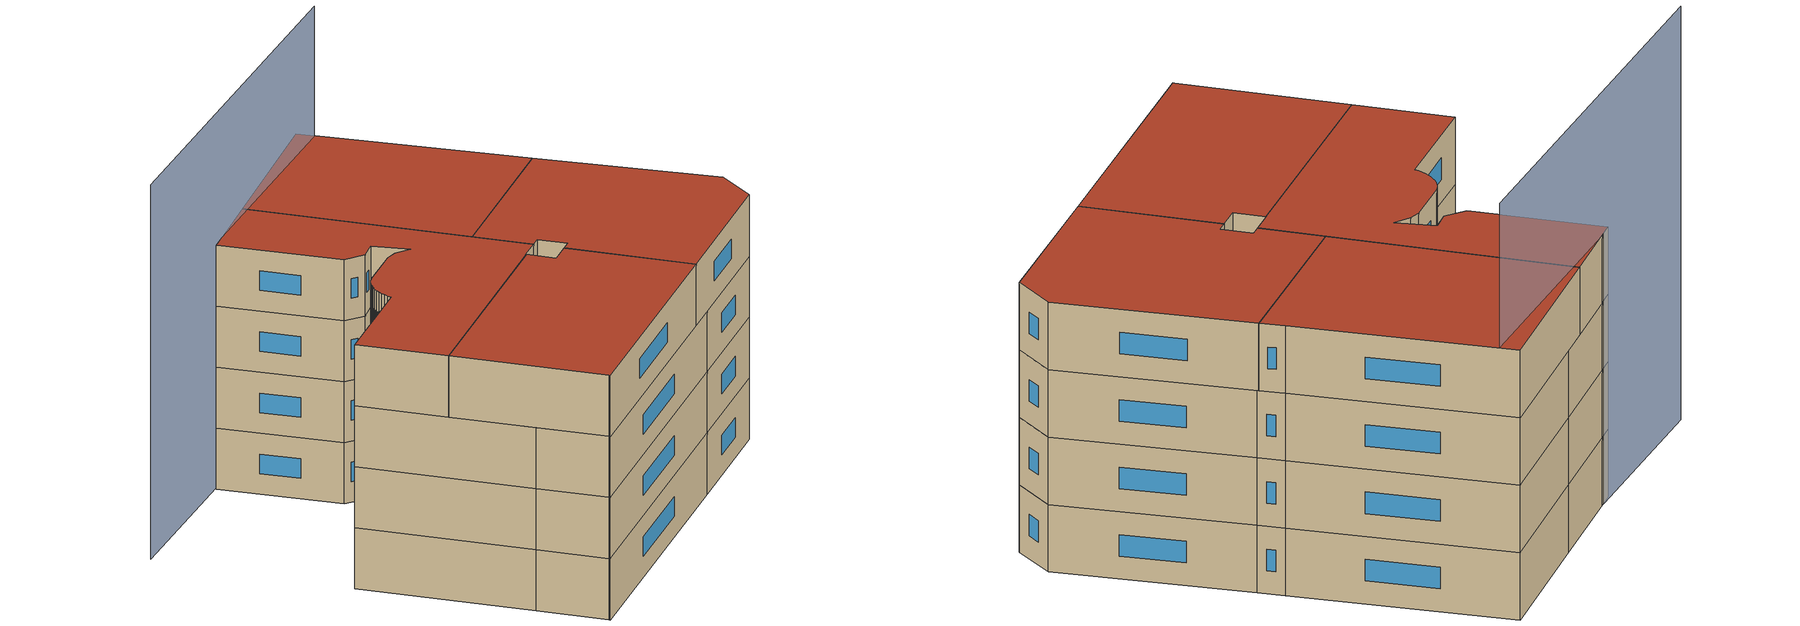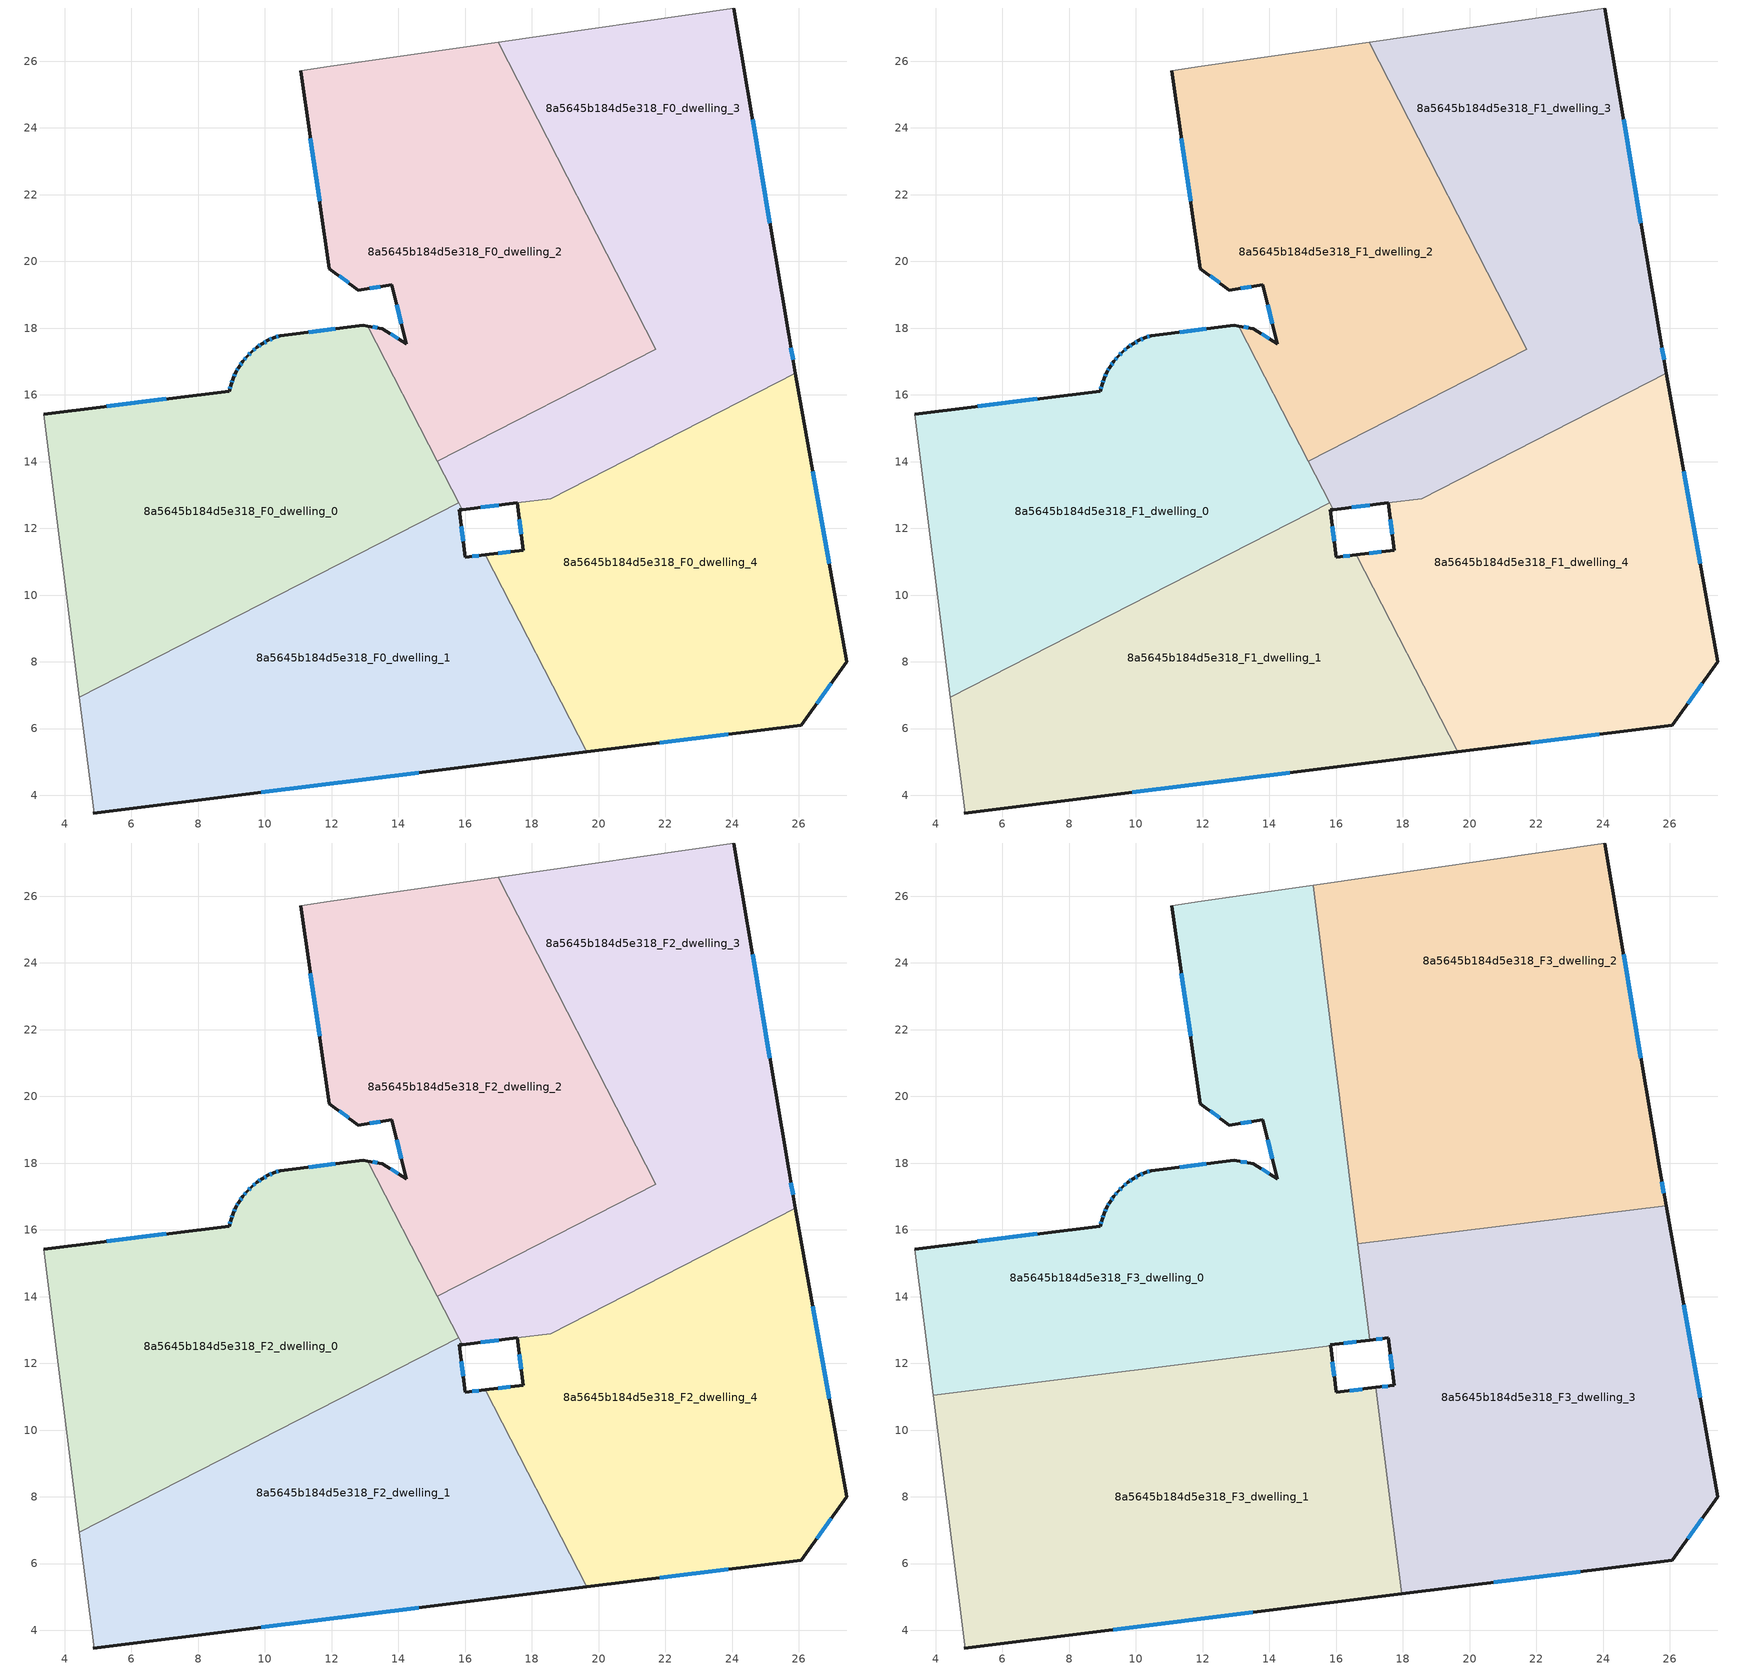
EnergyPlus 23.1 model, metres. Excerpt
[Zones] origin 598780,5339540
8a5645b184d5e318_F0_dwelling_0
 floor ground (EU_floor_Construction): 13.09,18.06 15.8,12.77 4.44,6.94 3.37,15.42 8.93,16.11 8.98,16.31 9.05,16.49 9.13,16.67 9.22,16.84 9.34,17.01 9.47,17.16 9.61,17.29 9.76,17.42 9.92,17.54 10.09,17.63 10.27,17.71 10.46,17.78 12.95,18.08 z0
 wall outside (EU_wall_Construction): 13.09,18.06 12.95,18.08 10.46,17.78 10.27,17.71 10.09,17.63 9.92,17.54 9.76,17.42 9.61,17.29 9.47,17.16 9.34,17.01 9.22,16.84 9.13,16.67 9.05,16.49 8.98,16.31 8.93,16.11 3.37,15.42 z0:3
 wall to 8a5645b184d5e318_F0_dwelling_1 (EU_wall_Construction): 4.44,6.94 15.8,12.77 z0:3
 wall adiabatic (EU_wall_Construction): 3.37,15.42 4.44,6.94 z0:3
 wall to 8a5645b184d5e318_F0_dwelling_2 (EU_wall_Construction): 15.17,14.01 13.09,18.06 z0:3
 wall to 8a5645b184d5e318_F0_dwelling_3 (EU_wall_Construction): 15.8,12.77 15.17,14.01 z0:3
 window (EU_Window_Construction): 9.1,16.61 9.08,16.55 / 9.19,16.79 9.16,16.73 / 9.3,16.95 9.26,16.9 / 9.43,17.11 9.39,17.06 / 9.56,17.25 9.52,17.2 / 9.7,17.38 9.66,17.34 / 9.87,17.5 9.81,17.46 / 10.03,17.6 9.98,17.57 / 10.21,17.68 10.15,17.66 / 10.39,17.75 10.33,17.73 / 12.1,17.98 11.31,17.88 / 7.04,15.88 5.26,15.66 / 8.96,16.24 8.95,16.18 / 9.03,16.43 9.01,16.37 z1.02:1.98
8a5645b184d5e318_F0_dwelling_1
 floor ground (EU_floor_Construction): 16.61,11.21 19.64,5.3 4.86,3.47 4.87,3.56 4.44,6.94 15.8,12.77 15.91,12.56 15.83,12.55 16,11.13 z0
 wall outside (EU_wall_Construction): 16.61,11.21 16,11.13 15.83,12.55 15.91,12.56 / 4.86,3.47 19.64,5.3 z0:3
 wall to 8a5645b184d5e318_F0_dwelling_4 (EU_wall_Construction): 19.64,5.3 16.61,11.21 z0:3
 wall adiabatic (EU_wall_Construction): 4.44,6.94 4.87,3.56 4.86,3.47 z0:3
 wall to 8a5645b184d5e318_F0_dwelling_3 (EU_wall_Construction): 15.91,12.56 15.8,12.77 z0:3
 window (EU_Window_Construction): 15.94,11.62 15.89,12.07 / 16.4,11.18 16.21,11.16 / 9.89,4.09 14.61,4.68 z1.02:1.98
8a5645b184d5e318_F0_dwelling_2
 floor ground (EU_floor_Construction): 16.99,26.57 21.71,17.37 15.17,14.01 13.09,18.06 13.52,17.99 14.24,17.53 13.8,19.3 12.8,19.14 11.93,19.78 11.07,25.71 11.96,25.84 z0
 wall outside (EU_wall_Construction): 11.07,25.71 11.93,19.78 12.8,19.14 13.8,19.3 14.24,17.53 13.52,17.99 13.09,18.06 z0:3
 wall adiabatic (EU_wall_Construction): 16.99,26.57 11.96,25.84 11.07,25.71 z0:3
 wall to 8a5645b184d5e318_F0_dwelling_3 (EU_wall_Construction): 15.17,14.01 21.71,17.37 16.99,26.57 z0:3
 window (EU_Window_Construction): 13.37,18.01 13.23,18.03 / 13.99,17.69 13.76,17.83 / 13.95,18.7 14.09,18.13 / 13.14,19.19 13.46,19.24 / 12.23,19.56 12.51,19.36 / 11.36,23.69 11.64,21.8 z1.02:1.98
8a5645b184d5e318_F0_dwelling_3
 floor ground (EU_floor_Construction): 24.05,27.59 25.69,17.81 25.9,16.65 18.56,12.88 15.91,12.56 15.17,14.01 21.71,17.37 16.99,26.57 z0
 wall outside (EU_wall_Construction): 15.91,12.56 17.56,12.76 / 25.9,16.65 25.69,17.81 24.05,27.59 z0:3
 wall adiabatic (EU_wall_Construction): 24.05,27.59 16.99,26.57 z0:3
 wall to 8a5645b184d5e318_F0_dwelling_4 (EU_wall_Construction): 17.56,12.76 18.56,12.88 25.9,16.65 z0:3
 window (EU_Window_Construction): 16.47,12.63 17,12.69 / 25.13,21.14 24.61,24.26 / 25.83,17.05 25.76,17.42 z1.02:1.98
8a5645b184d5e318_F0_dwelling_4
 floor ground (EU_floor_Construction): 25.9,16.65 27.44,8 26.07,6.1 19.64,5.3 16.61,11.21 17.74,11.34 17.56,12.76 18.56,12.88 z0
 wall outside (EU_wall_Construction): 17.56,12.76 17.74,11.34 16.61,11.21 / 19.64,5.3 26.07,6.1 27.44,8 25.9,16.65 z0:3
 window (EU_Window_Construction): 17.35,11.3 16.99,11.25 / 17.62,12.28 17.68,11.83 / 26.91,10.94 26.42,13.71 / 26.53,6.75 26.97,7.35 / 21.83,5.58 23.88,5.83 z1.02:1.98
8a5645b184d5e318_F1_dwelling_0
 floor to 8a5645b184d5e318_F0_dwelling_0 (EU_floor_Construction): 13.09,18.06 15.8,12.77 4.44,6.94 3.37,15.42 8.93,16.11 8.98,16.31 9.05,16.49 9.13,16.67 9.22,16.84 9.34,17.01 9.47,17.16 9.61,17.29 9.76,17.42 9.92,17.54 10.09,17.63 10.27,17.71 10.46,17.78 12.95,18.08 z3
 wall outside (EU_wall_Construction): 13.09,18.06 12.95,18.08 10.46,17.78 10.27,17.71 10.09,17.63 9.92,17.54 9.76,17.42 9.61,17.29 9.47,17.16 9.34,17.01 9.22,16.84 9.13,16.67 9.05,16.49 8.98,16.31 8.93,16.11 3.37,15.42 z3:6
 wall to 8a5645b184d5e318_F1_dwelling_1 (EU_wall_Construction): 4.44,6.94 15.8,12.77 z3:6
 wall adiabatic (EU_wall_Construction): 3.37,15.42 4.44,6.94 z3:6
 wall to 8a5645b184d5e318_F1_dwelling_2 (EU_wall_Construction): 15.17,14.01 13.09,18.06 z3:6
 wall to 8a5645b184d5e318_F1_dwelling_3 (EU_wall_Construction): 15.8,12.77 15.17,14.01 z3:6
 window (EU_Window_Construction): 9.1,16.61 9.08,16.55 / 9.19,16.79 9.16,16.73 / 9.3,16.95 9.26,16.9 / 9.43,17.11 9.39,17.06 / 9.56,17.25 9.52,17.2 / 9.7,17.38 9.66,17.34 / 9.87,17.5 9.81,17.46 / 10.03,17.6 9.98,17.57 / 10.21,17.68 10.15,17.66 / 10.39,17.75 10.33,17.73 / 12.1,17.98 11.31,17.88 / 7.04,15.88 5.26,15.66 / 8.96,16.24 8.95,16.18 / 9.03,16.43 9.01,16.37 z4.02:4.98
8a5645b184d5e318_F1_dwelling_1
 floor to 8a5645b184d5e318_F0_dwelling_1 (EU_floor_Construction): 16.61,11.21 19.64,5.3 4.86,3.47 4.87,3.56 4.44,6.94 15.8,12.77 15.91,12.56 15.83,12.55 16,11.13 z3
 wall outside (EU_wall_Construction): 16.61,11.21 16,11.13 15.83,12.55 15.91,12.56 / 4.86,3.47 19.64,5.3 z3:6
 wall to 8a5645b184d5e318_F1_dwelling_4 (EU_wall_Construction): 19.64,5.3 16.61,11.21 z3:6
 wall adiabatic (EU_wall_Construction): 4.44,6.94 4.87,3.56 4.86,3.47 z3:6
 wall to 8a5645b184d5e318_F1_dwelling_3 (EU_wall_Construction): 15.91,12.56 15.8,12.77 z3:6
 window (EU_Window_Construction): 15.94,11.62 15.89,12.07 / 16.4,11.18 16.21,11.16 / 9.89,4.09 14.61,4.68 z4.02:4.98
8a5645b184d5e318_F1_dwelling_2
 floor to 8a5645b184d5e318_F0_dwelling_2 (EU_floor_Construction): 16.99,26.57 21.71,17.37 15.17,14.01 13.09,18.06 13.52,17.99 14.24,17.53 13.8,19.3 12.8,19.14 11.93,19.78 11.07,25.71 11.96,25.84 z3
 wall outside (EU_wall_Construction): 11.07,25.71 11.93,19.78 12.8,19.14 13.8,19.3 14.24,17.53 13.52,17.99 13.09,18.06 z3:6
 wall adiabatic (EU_wall_Construction): 16.99,26.57 11.96,25.84 11.07,25.71 z3:6
 wall to 8a5645b184d5e318_F1_dwelling_3 (EU_wall_Construction): 15.17,14.01 21.71,17.37 16.99,26.57 z3:6
 window (EU_Window_Construction): 13.37,18.01 13.23,18.03 / 13.99,17.69 13.76,17.83 / 13.95,18.7 14.09,18.13 / 13.14,19.19 13.46,19.24 / 12.23,19.56 12.51,19.36 / 11.36,23.69 11.64,21.8 z4.02:4.98
8a5645b184d5e318_F1_dwelling_3
 floor to 8a5645b184d5e318_F0_dwelling_3 (EU_floor_Construction): 24.05,27.59 25.69,17.81 25.9,16.65 18.56,12.88 15.91,12.56 15.17,14.01 21.71,17.37 16.99,26.57 z3
 wall outside (EU_wall_Construction): 15.91,12.56 17.56,12.76 / 25.9,16.65 25.69,17.81 24.05,27.59 z3:6
 wall adiabatic (EU_wall_Construction): 24.05,27.59 16.99,26.57 z3:6
 wall to 8a5645b184d5e318_F1_dwelling_4 (EU_wall_Construction): 17.56,12.76 18.56,12.88 25.9,16.65 z3:6
 window (EU_Window_Construction): 16.47,12.63 17,12.69 / 25.13,21.14 24.61,24.26 / 25.83,17.05 25.76,17.42 z4.02:4.98
8a5645b184d5e318_F1_dwelling_4
 floor to 8a5645b184d5e318_F0_dwelling_4 (EU_floor_Construction): 25.9,16.65 27.44,8 26.07,6.1 19.64,5.3 16.61,11.21 17.74,11.34 17.56,12.76 18.56,12.88 z3
 wall outside (EU_wall_Construction): 17.56,12.76 17.74,11.34 16.61,11.21 / 19.64,5.3 26.07,6.1 27.44,8 25.9,16.65 z3:6
 window (EU_Window_Construction): 17.35,11.3 16.99,11.25 / 17.62,12.28 17.68,11.83 / 26.91,10.94 26.42,13.71 / 26.53,6.75 26.97,7.35 / 21.83,5.58 23.88,5.83 z4.02:4.98
8a5645b184d5e318_F2_dwelling_0
 floor to 8a5645b184d5e318_F1_dwelling_0 (EU_floor_Construction): 13.09,18.06 15.8,12.77 4.44,6.94 3.37,15.42 8.93,16.11 8.98,16.31 9.05,16.49 9.13,16.67 9.22,16.84 9.34,17.01 9.47,17.16 9.61,17.29 9.76,17.42 9.92,17.54 10.09,17.63 10.27,17.71 10.46,17.78 12.95,18.08 z6
 wall outside (EU_wall_Construction): 13.09,18.06 12.95,18.08 10.46,17.78 10.27,17.71 10.09,17.63 9.92,17.54 9.76,17.42 9.61,17.29 9.47,17.16 9.34,17.01 9.22,16.84 9.13,16.67 9.05,16.49 8.98,16.31 8.93,16.11 3.37,15.42 z6:9
 wall to 8a5645b184d5e318_F2_dwelling_1 (EU_wall_Construction): 4.44,6.94 15.8,12.77 z6:9
 wall adiabatic (EU_wall_Construction): 3.37,15.42 4.44,6.94 z6:9
 wall to 8a5645b184d5e318_F2_dwelling_2 (EU_wall_Construction): 15.17,14.01 13.09,18.06 z6:9
 wall to 8a5645b184d5e318_F2_dwelling_3 (EU_wall_Construction): 15.8,12.77 15.17,14.01 z6:9
 window (EU_Window_Construction): 9.1,16.61 9.08,16.55 / 9.19,16.79 9.16,16.73 / 9.3,16.95 9.26,16.9 / 9.43,17.11 9.39,17.06 / 9.56,17.25 9.52,17.2 / 9.7,17.38 9.66,17.34 / 9.87,17.5 9.81,17.46 / 10.03,17.6 9.98,17.57 / 10.21,17.68 10.15,17.66 / 10.39,17.75 10.33,17.73 / 12.1,17.98 11.31,17.88 / 7.04,15.88 5.26,15.66 / 8.96,16.24 8.95,16.18 / 9.03,16.43 9.01,16.37 z7.02:7.98
8a5645b184d5e318_F2_dwelling_1
 floor to 8a5645b184d5e318_F1_dwelling_1 (EU_floor_Construction): 16.61,11.21 19.64,5.3 4.86,3.47 4.87,3.56 4.44,6.94 15.8,12.77 15.91,12.56 15.83,12.55 16,11.13 z6
 wall outside (EU_wall_Construction): 16.61,11.21 16,11.13 15.83,12.55 15.91,12.56 / 4.86,3.47 19.64,5.3 z6:9
 wall to 8a5645b184d5e318_F2_dwelling_4 (EU_wall_Construction): 19.64,5.3 16.61,11.21 z6:9
 wall adiabatic (EU_wall_Construction): 4.44,6.94 4.87,3.56 4.86,3.47 z6:9
 wall to 8a5645b184d5e318_F2_dwelling_3 (EU_wall_Construction): 15.91,12.56 15.8,12.77 z6:9
 window (EU_Window_Construction): 15.94,11.62 15.89,12.07 / 16.4,11.18 16.21,11.16 / 9.89,4.09 14.61,4.68 z7.02:7.98
8a5645b184d5e318_F2_dwelling_2
 floor to 8a5645b184d5e318_F1_dwelling_2 (EU_floor_Construction): 16.99,26.57 21.71,17.37 15.17,14.01 13.09,18.06 13.52,17.99 14.24,17.53 13.8,19.3 12.8,19.14 11.93,19.78 11.07,25.71 11.96,25.84 z6
 wall outside (EU_wall_Construction): 11.07,25.71 11.93,19.78 12.8,19.14 13.8,19.3 14.24,17.53 13.52,17.99 13.09,18.06 z6:9
 wall adiabatic (EU_wall_Construction): 16.99,26.57 11.96,25.84 11.07,25.71 z6:9
 wall to 8a5645b184d5e318_F2_dwelling_3 (EU_wall_Construction): 15.17,14.01 21.71,17.37 16.99,26.57 z6:9
 window (EU_Window_Construction): 13.37,18.01 13.23,18.03 / 13.99,17.69 13.76,17.83 / 13.95,18.7 14.09,18.13 / 13.14,19.19 13.46,19.24 / 12.23,19.56 12.51,19.36 / 11.36,23.69 11.64,21.8 z7.02:7.98
8a5645b184d5e318_F2_dwelling_3
 floor to 8a5645b184d5e318_F1_dwelling_3 (EU_floor_Construction): 24.05,27.59 25.69,17.81 25.9,16.65 18.56,12.88 15.91,12.56 15.17,14.01 21.71,17.37 16.99,26.57 z6
 wall outside (EU_wall_Construction): 15.91,12.56 17.56,12.76 / 25.9,16.65 25.69,17.81 24.05,27.59 z6:9
 wall adiabatic (EU_wall_Construction): 24.05,27.59 16.99,26.57 z6:9
 wall to 8a5645b184d5e318_F2_dwelling_4 (EU_wall_Construction): 17.56,12.76 18.56,12.88 25.9,16.65 z6:9
 window (EU_Window_Construction): 16.47,12.63 17,12.69 / 25.13,21.14 24.61,24.26 / 25.83,17.05 25.76,17.42 z7.02:7.98
8a5645b184d5e318_F2_dwelling_4
 floor to 8a5645b184d5e318_F1_dwelling_4 (EU_floor_Construction): 25.9,16.65 27.44,8 26.07,6.1 19.64,5.3 16.61,11.21 17.74,11.34 17.56,12.76 18.56,12.88 z6
 wall outside (EU_wall_Construction): 17.56,12.76 17.74,11.34 16.61,11.21 / 19.64,5.3 26.07,6.1 27.44,8 25.9,16.65 z6:9
 window (EU_Window_Construction): 17.35,11.3 16.99,11.25 / 17.62,12.28 17.68,11.83 / 26.91,10.94 26.42,13.71 / 26.53,6.75 26.97,7.35 / 21.83,5.58 23.88,5.83 z7.02:7.98
8a5645b184d5e318_F3_dwelling_0
 floor to 8a5645b184d5e318_F2_dwelling_0 (EU_floor_Construction): 13.09,18.06 15.8,12.77 15.15,12.44 3.92,11.04 3.37,15.42 8.93,16.11 8.98,16.31 9.05,16.49 9.13,16.67 9.22,16.84 9.34,17.01 9.47,17.16 9.61,17.29 9.76,17.42 9.92,17.54 10.09,17.63 10.27,17.71 10.46,17.78 12.95,18.08 z9
 floor to 8a5645b184d5e318_F2_dwelling_2 (EU_floor_Construction): 15.32,26.33 16.75,14.82 15.17,14.01 13.09,18.06 13.52,17.99 14.24,17.53 13.8,19.3 12.8,19.14 11.93,19.78 11.07,25.71 11.96,25.84 z9
 floor to 8a5645b184d5e318_F2_dwelling_1 (EU_floor_Construction): 15.8,12.77 15.91,12.56 15.83,12.55 15.83,12.53 15.15,12.44 z9
 floor to 8a5645b184d5e318_F2_dwelling_3 (EU_floor_Construction): 16.75,14.82 17.01,12.69 15.91,12.56 15.17,14.01 z9
 wall outside (EU_wall_Construction): 11.07,25.71 11.93,19.78 12.8,19.14 13.8,19.3 14.24,17.53 13.52,17.99 12.95,18.08 10.46,17.78 10.27,17.71 10.09,17.63 9.92,17.54 9.76,17.42 9.61,17.29 9.47,17.16 9.34,17.01 9.22,16.84 9.13,16.67 9.05,16.49 8.98,16.31 8.93,16.11 3.37,15.42 / 15.83,12.53 15.83,12.55 17.01,12.69 z9:12
 wall adiabatic (EU_wall_Construction): 15.31,26.33 11.96,25.84 11.07,25.71 / 3.37,15.42 3.92,11.04 z9:12
 wall to 8a5645b184d5e318_F3_dwelling_1 (EU_wall_Construction): 3.92,11.04 15.83,12.53 z9:12
 wall to 8a5645b184d5e318_F3_dwelling_2 (EU_wall_Construction): 16.65,15.58 15.31,26.33 z9:12
 wall to 8a5645b184d5e318_F3_dwelling_3 (EU_wall_Construction): 17.01,12.69 16.65,15.58 z9:12
 window (EU_Window_Construction): 8.96,16.24 8.95,16.18 / 9.03,16.43 9.01,16.37 / 9.1,16.61 9.08,16.55 / 9.19,16.79 9.16,16.73 / 9.3,16.95 9.26,16.9 / 9.43,17.11 9.39,17.06 / 9.56,17.25 9.52,17.2 / 9.7,17.38 9.66,17.34 / 9.87,17.5 9.81,17.46 / 10.03,17.6 9.98,17.57 / 10.21,17.68 10.15,17.66 / 10.39,17.75 10.33,17.73 / 12.1,17.98 11.31,17.88 / 13.33,18.02 13.15,18.05 / 13.99,17.69 13.76,17.83 / 13.95,18.7 14.09,18.13 / 13.14,19.19 13.46,19.24 / 12.23,19.56 12.51,19.36 / 11.36,23.69 11.64,21.8 / 16.23,12.6 16.61,12.65 / 7.04,15.88 5.26,15.66 z10.02:10.98
 roof outside (EU_roof_Construction): 17.01,12.69 15.31,26.33 11.96,25.84 11.07,25.71 11.93,19.78 12.8,19.14 13.8,19.3 14.24,17.53 13.52,17.99 12.95,18.08 10.46,17.78 10.27,17.71 10.09,17.63 9.92,17.54 9.76,17.42 9.61,17.29 9.47,17.16 9.34,17.01 9.22,16.84 9.13,16.67 9.05,16.49 8.98,16.31 8.93,16.11 3.37,15.42 3.92,11.04 15.83,12.53 15.83,12.55 z12
8a5645b184d5e318_F3_dwelling_1
 floor to 8a5645b184d5e318_F2_dwelling_1 (EU_floor_Construction): 16.61,11.21 17.39,9.69 17.96,5.1 4.86,3.47 4.87,3.56 4.44,6.94 15.15,12.44 15.83,12.53 16,11.13 z9
 floor to 8a5645b184d5e318_F2_dwelling_0 (EU_floor_Construction): 15.15,12.44 4.44,6.94 3.92,11.04 z9
 floor to 8a5645b184d5e318_F2_dwelling_4 (EU_floor_Construction): 17.19,11.28 17.39,9.69 16.61,11.21 z9
 wall outside (EU_wall_Construction): 17.19,11.28 16,11.13 15.83,12.53 / 4.86,3.47 17.96,5.1 z9:12
 wall to 8a5645b184d5e318_F3_dwelling_3 (EU_wall_Construction): 17.96,5.1 17.19,11.28 z9:12
 wall adiabatic (EU_wall_Construction): 3.92,11.04 4.87,3.56 4.86,3.47 z9:12
 window (EU_Window_Construction): 15.94,11.61 15.89,12.05 / 16.78,11.23 16.41,11.18 / 9.32,4.02 13.5,4.54 z10.02:10.98
 roof outside (EU_roof_Construction): 17.96,5.1 17.19,11.28 16,11.13 15.83,12.53 3.92,11.04 4.87,3.56 4.86,3.47 z12
8a5645b184d5e318_F3_dwelling_2
 floor to 8a5645b184d5e318_F2_dwelling_2 (EU_floor_Construction): 16.99,26.57 21.71,17.37 18.72,15.84 16.65,15.58 15.32,26.33 z9
 floor to 8a5645b184d5e318_F2_dwelling_3 (EU_floor_Construction): 24.05,27.59 25.69,17.81 25.88,16.73 18.72,15.84 21.71,17.37 16.99,26.57 z9
 wall outside (EU_wall_Construction): 25.89,16.73 25.69,17.81 24.05,27.59 z9:12
 wall to 8a5645b184d5e318_F3_dwelling_3 (EU_wall_Construction): 16.65,15.58 25.89,16.73 z9:12
 wall adiabatic (EU_wall_Construction): 24.05,27.59 15.31,26.33 z9:12
 window (EU_Window_Construction): 25.13,21.14 24.61,24.26 / 25.82,17.1 25.76,17.44 z10.02:10.98
 roof outside (EU_roof_Construction): 25.89,16.73 25.69,17.81 24.05,27.59 15.31,26.33 16.65,15.58 z12
8a5645b184d5e318_F3_dwelling_3
 floor to 8a5645b184d5e318_F2_dwelling_3 (EU_floor_Construction): 25.88,16.73 25.9,16.65 18.56,12.88 17.01,12.69 16.75,14.82 18.72,15.84 z9
 floor to 8a5645b184d5e318_F2_dwelling_4 (EU_floor_Construction): 25.9,16.65 27.44,8 26.07,6.1 19.64,5.3 17.39,9.69 17.19,11.28 17.74,11.34 17.56,12.76 18.56,12.88 z9
 floor to 8a5645b184d5e318_F2_dwelling_1 (EU_floor_Construction): 17.39,9.69 19.64,5.3 17.96,5.1 z9
 floor to 8a5645b184d5e318_F2_dwelling_2 (EU_floor_Construction): 18.72,15.84 16.75,14.82 16.65,15.58 z9
 wall outside (EU_wall_Construction): 17.01,12.69 17.56,12.76 17.74,11.34 17.19,11.28 / 17.96,5.1 26.07,6.1 27.44,8 25.89,16.73 z9:12
 window (EU_Window_Construction): 17.2,12.72 17.38,12.74 / 26.91,10.97 26.41,13.76 / 26.53,6.75 26.97,7.35 / 20.72,5.44 23.31,5.76 / 17.55,11.32 17.38,11.3 / 17.62,12.28 17.68,11.83 z10.02:10.98
 roof outside (EU_roof_Construction): 26.07,6.1 27.44,8 25.89,16.73 16.65,15.58 17.01,12.69 17.56,12.76 17.74,11.34 17.19,11.28 17.96,5.1 z12
shading: 24.11,26.71 2.66,25.18 z0:18.4
[Building]
EU S2 Campaign: North Axis=0; Terrain=City; Solar Distribution=FullExterior
[Site:Location]
Vienna: Latitude=48; Longitude=16.5; Time Zone=1; Elevation=183
[SizingPeriod:WeatherFileDays]
AnnualSizingPeriod: Begin Month=1; Begin Day of Month=1; End Month=12; End Day of Month=31; Day of Week for Start Day=Monday; Use Weather File Daylight Saving Period=No; Use Weather File Rain and Snow Indicators=No
[MATERIAL]
EU_InternalMass_Material: Roughness=MediumRough; Thickness=0.1; Conductivity=1; Density=1800; Specific Heat=900; Thermal Absorptance=0.9; Solar Absorptance=0.7; Visible Absorptance=0.7
[MATERIAL:NOMASS] Roughness=MediumRough; Thermal Absorptance=0.9; Solar Absorptance=0.7; Visible Absorptance=0.7
Name | Thermal Resistance
EU_wall_NoMass | 0.942466
EU_roof_NoMass | 0.551687
EU_floor_NoMass | 0.66527
[WINDOWMATERIAL:SIMPLEGLAZINGSYSTEM]
EU_Window_SimpleGlazing: UFactor=2.03367; Solar Heat Gain Coefficient=0.65; Visible Transmittance=0.65
[CONSTRUCTION]
EU_wall_Construction: EU_wall_NoMass
EU_roof_Construction: EU_roof_NoMass
EU_floor_Construction: EU_floor_NoMass
EU_Window_Construction: EU_Window_SimpleGlazing
EU_InternalMass_Construction: EU_InternalMass_Material
[ZONE] Type=1; Multiplier=1; Ceiling Height=autocalculate; Floor Area=autocalculate; Part of Total Floor Area=Yes
Name | Volume
8a5645b184d5e318_F0_dwelling_0; 8a5645b184d5e318_F1_dwelling_0; 8a5645b184d5e318_F2_dwelling_0 | 237.289
8a5645b184d5e318_F3_dwelling_0 | 296.897
8a5645b184d5e318_F0_dwelling_1; 8a5645b184d5e318_F1_dwelling_1; 8a5645b184d5e318_F2_dwelling_1 | 237.302
8a5645b184d5e318_F3_dwelling_1 | 296.904
8a5645b184d5e318_F0_dwelling_2; 8a5645b184d5e318_F1_dwelling_2; 8a5645b184d5e318_F2_dwelling_2 | 237.703
8a5645b184d5e318_F3_dwelling_2 | 296.859
8a5645b184d5e318_F0_dwelling_3; 8a5645b184d5e318_F1_dwelling_3; 8a5645b184d5e318_F2_dwelling_3 | 237.042
8a5645b184d5e318_F3_dwelling_3 | 296.888
8a5645b184d5e318_F0_dwelling_4; 8a5645b184d5e318_F1_dwelling_4; 8a5645b184d5e318_F2_dwelling_4 | 238.183
[INTERNALMASS] Construction=EU_InternalMass_Construction
Name | Zone or ZoneList | Surface Area
8a5645b184d5e318_F0_dwelling_0_EU_InternalMass | 8a5645b184d5e318_F0_dwelling_0 | 79.096
8a5645b184d5e318_F0_dwelling_1_EU_InternalMass | 8a5645b184d5e318_F0_dwelling_1 | 79.0998
8a5645b184d5e318_F0_dwelling_2_EU_InternalMass | 8a5645b184d5e318_F0_dwelling_2 | 79.2343
8a5645b184d5e318_F0_dwelling_3_EU_InternalMass | 8a5645b184d5e318_F0_dwelling_3 | 79.0169
8a5645b184d5e318_F0_dwelling_4_EU_InternalMass | 8a5645b184d5e318_F0_dwelling_4 | 79.3931
8a5645b184d5e318_F1_dwelling_0_EU_InternalMass | 8a5645b184d5e318_F1_dwelling_0 | 79.096
8a5645b184d5e318_F1_dwelling_1_EU_InternalMass | 8a5645b184d5e318_F1_dwelling_1 | 79.0998
8a5645b184d5e318_F1_dwelling_2_EU_InternalMass | 8a5645b184d5e318_F1_dwelling_2 | 79.2343
8a5645b184d5e318_F1_dwelling_3_EU_InternalMass | 8a5645b184d5e318_F1_dwelling_3 | 79.0169
8a5645b184d5e318_F1_dwelling_4_EU_InternalMass | 8a5645b184d5e318_F1_dwelling_4 | 79.3931
8a5645b184d5e318_F2_dwelling_0_EU_InternalMass | 8a5645b184d5e318_F2_dwelling_0 | 79.096
8a5645b184d5e318_F2_dwelling_1_EU_InternalMass | 8a5645b184d5e318_F2_dwelling_1 | 79.0998
8a5645b184d5e318_F2_dwelling_2_EU_InternalMass | 8a5645b184d5e318_F2_dwelling_2 | 79.2343
8a5645b184d5e318_F2_dwelling_3_EU_InternalMass | 8a5645b184d5e318_F2_dwelling_3 | 79.0169
8a5645b184d5e318_F2_dwelling_4_EU_InternalMass | 8a5645b184d5e318_F2_dwelling_4 | 79.3931
8a5645b184d5e318_F3_dwelling_0_EU_InternalMass | 8a5645b184d5e318_F3_dwelling_0 | 98.9671
8a5645b184d5e318_F3_dwelling_1_EU_InternalMass | 8a5645b184d5e318_F3_dwelling_1 | 98.9676
8a5645b184d5e318_F3_dwelling_2_EU_InternalMass | 8a5645b184d5e318_F3_dwelling_2 | 98.9544
8a5645b184d5e318_F3_dwelling_3_EU_InternalMass | 8a5645b184d5e318_F3_dwelling_3 | 98.963
[OTHEREQUIPMENT] Fuel Type=Electricity; Design Level Calculation Method=Watts/Area; Power per Zone Floor Area=1; Fraction Latent=0; Fraction Radiant=0; Fraction Lost=0; Carbon Dioxide Generation Rate=0; EndUse Subcategory=EU_Step8_InternalGains
Name | Zone or ZoneList or Space or SpaceList | Schedule
EU_Step8_InternalGain_8a5645b184d5e318_F0_dwelling_0_f000 | 8a5645b184d5e318_F0_dwelling_0 | EU_Step8_GainSchedule_8a5645b184d5e318_F0_dwelling_0_f000
EU_Step8_InternalGain_8a5645b184d5e318_F0_dwelling_1_f000 | 8a5645b184d5e318_F0_dwelling_1 | EU_Step8_GainSchedule_8a5645b184d5e318_F0_dwelling_1_f000
EU_Step8_InternalGain_8a5645b184d5e318_F0_dwelling_2_f000 | 8a5645b184d5e318_F0_dwelling_2 | EU_Step8_GainSchedule_8a5645b184d5e318_F0_dwelling_2_f000
EU_Step8_InternalGain_8a5645b184d5e318_F0_dwelling_3_f000 | 8a5645b184d5e318_F0_dwelling_3 | EU_Step8_GainSchedule_8a5645b184d5e318_F0_dwelling_3_f000
EU_Step8_InternalGain_8a5645b184d5e318_F0_dwelling_4_f000 | 8a5645b184d5e318_F0_dwelling_4 | EU_Step8_GainSchedule_8a5645b184d5e318_F0_dwelling_4_f000
EU_Step8_InternalGain_8a5645b184d5e318_F1_dwelling_0_f000 | 8a5645b184d5e318_F1_dwelling_0 | EU_Step8_GainSchedule_8a5645b184d5e318_F1_dwelling_0_f000
EU_Step8_InternalGain_8a5645b184d5e318_F1_dwelling_1_f000 | 8a5645b184d5e318_F1_dwelling_1 | EU_Step8_GainSchedule_8a5645b184d5e318_F1_dwelling_1_f000
EU_Step8_InternalGain_8a5645b184d5e318_F1_dwelling_2_f000 | 8a5645b184d5e318_F1_dwelling_2 | EU_Step8_GainSchedule_8a5645b184d5e318_F1_dwelling_2_f000
EU_Step8_InternalGain_8a5645b184d5e318_F1_dwelling_3_f000 | 8a5645b184d5e318_F1_dwelling_3 | EU_Step8_GainSchedule_8a5645b184d5e318_F1_dwelling_3_f000
EU_Step8_InternalGain_8a5645b184d5e318_F1_dwelling_4_f000 | 8a5645b184d5e318_F1_dwelling_4 | EU_Step8_GainSchedule_8a5645b184d5e318_F1_dwelling_4_f000
EU_Step8_InternalGain_8a5645b184d5e318_F2_dwelling_0_f000 | 8a5645b184d5e318_F2_dwelling_0 | EU_Step8_GainSchedule_8a5645b184d5e318_F2_dwelling_0_f000
EU_Step8_InternalGain_8a5645b184d5e318_F2_dwelling_1_f000 | 8a5645b184d5e318_F2_dwelling_1 | EU_Step8_GainSchedule_8a5645b184d5e318_F2_dwelling_1_f000
EU_Step8_InternalGain_8a5645b184d5e318_F2_dwelling_2_f000 | 8a5645b184d5e318_F2_dwelling_2 | EU_Step8_GainSchedule_8a5645b184d5e318_F2_dwelling_2_f000
EU_Step8_InternalGain_8a5645b184d5e318_F2_dwelling_3_f000 | 8a5645b184d5e318_F2_dwelling_3 | EU_Step8_GainSchedule_8a5645b184d5e318_F2_dwelling_3_f000
EU_Step8_InternalGain_8a5645b184d5e318_F2_dwelling_4_f000 | 8a5645b184d5e318_F2_dwelling_4 | EU_Step8_GainSchedule_8a5645b184d5e318_F2_dwelling_4_f000
EU_Step8_InternalGain_8a5645b184d5e318_F3_dwelling_0_f000 | 8a5645b184d5e318_F3_dwelling_0 | EU_Step8_GainSchedule_8a5645b184d5e318_F3_dwelling_0_f000
EU_Step8_InternalGain_8a5645b184d5e318_F3_dwelling_1_f000 | 8a5645b184d5e318_F3_dwelling_1 | EU_Step8_GainSchedule_8a5645b184d5e318_F3_dwelling_1_f000
EU_Step8_InternalGain_8a5645b184d5e318_F3_dwelling_2_f000 | 8a5645b184d5e318_F3_dwelling_2 | EU_Step8_GainSchedule_8a5645b184d5e318_F3_dwelling_2_f000
EU_Step8_InternalGain_8a5645b184d5e318_F3_dwelling_3_f000 | 8a5645b184d5e318_F3_dwelling_3 | EU_Step8_GainSchedule_8a5645b184d5e318_F3_dwelling_3_f000
[ZONEVENTILATION:DESIGNFLOWRATE] Schedule=EU_AlwaysOn; Design Flow Rate Calculation Method=AirChanges/Hour; Air Changes per Hour=0.530523; Ventilation Type=Natural; Fan Pressure Rise=0; Fan Total Efficiency=1; Constant Term Coefficient=1; Temperature Term Coefficient=0; Velocity Term Coefficient=0; Velocity Squared Term Coefficient=0; Minimum Indoor Temperature=-100; Maximum Indoor Temperature=100; Delta Temperature=-100; Minimum Outdoor Temperature=-100; Maximum Outdoor Temperature=100; Maximum Wind Speed=40
Name | Zone or ZoneList or Space or SpaceList
EU_ConstantAir_8a5645b184d5e318_F0_dwelling_0 | 8a5645b184d5e318_F0_dwelling_0
EU_ConstantAir_8a5645b184d5e318_F0_dwelling_1 | 8a5645b184d5e318_F0_dwelling_1
EU_ConstantAir_8a5645b184d5e318_F0_dwelling_2 | 8a5645b184d5e318_F0_dwelling_2
EU_ConstantAir_8a5645b184d5e318_F0_dwelling_3 | 8a5645b184d5e318_F0_dwelling_3
EU_ConstantAir_8a5645b184d5e318_F0_dwelling_4 | 8a5645b184d5e318_F0_dwelling_4
EU_ConstantAir_8a5645b184d5e318_F1_dwelling_0 | 8a5645b184d5e318_F1_dwelling_0
EU_ConstantAir_8a5645b184d5e318_F1_dwelling_1 | 8a5645b184d5e318_F1_dwelling_1
EU_ConstantAir_8a5645b184d5e318_F1_dwelling_2 | 8a5645b184d5e318_F1_dwelling_2
EU_ConstantAir_8a5645b184d5e318_F1_dwelling_3 | 8a5645b184d5e318_F1_dwelling_3
EU_ConstantAir_8a5645b184d5e318_F1_dwelling_4 | 8a5645b184d5e318_F1_dwelling_4
EU_ConstantAir_8a5645b184d5e318_F2_dwelling_0 | 8a5645b184d5e318_F2_dwelling_0
EU_ConstantAir_8a5645b184d5e318_F2_dwelling_1 | 8a5645b184d5e318_F2_dwelling_1
EU_ConstantAir_8a5645b184d5e318_F2_dwelling_2 | 8a5645b184d5e318_F2_dwelling_2
EU_ConstantAir_8a5645b184d5e318_F2_dwelling_3 | 8a5645b184d5e318_F2_dwelling_3
EU_ConstantAir_8a5645b184d5e318_F2_dwelling_4 | 8a5645b184d5e318_F2_dwelling_4
EU_ConstantAir_8a5645b184d5e318_F3_dwelling_0 | 8a5645b184d5e318_F3_dwelling_0
EU_ConstantAir_8a5645b184d5e318_F3_dwelling_1 | 8a5645b184d5e318_F3_dwelling_1
EU_ConstantAir_8a5645b184d5e318_F3_dwelling_2 | 8a5645b184d5e318_F3_dwelling_2
EU_ConstantAir_8a5645b184d5e318_F3_dwelling_3 | 8a5645b184d5e318_F3_dwelling_3
[HVACTEMPLATE:THERMOSTAT] Constant Heating Setpoint=20; Constant Cooling Setpoint=50
EU_HeatOnly_8a5645b184d5e318_F0_dwelling_0; EU_HeatOnly_8a5645b184d5e318_F0_dwelling_1; EU_HeatOnly_8a5645b184d5e318_F0_dwelling_2; EU_HeatOnly_8a5645b184d5e318_F0_dwelling_3; EU_HeatOnly_8a5645b184d5e318_F0_dwelling_4; EU_HeatOnly_8a5645b184d5e318_F1_dwelling_0; EU_HeatOnly_8a5645b184d5e318_F1_dwelling_1; EU_HeatOnly_8a5645b184d5e318_F1_dwelling_2; EU_HeatOnly_8a5645b184d5e318_F1_dwelling_3; EU_HeatOnly_8a5645b184d5e318_F1_dwelling_4; EU_HeatOnly_8a5645b184d5e318_F2_dwelling_0; EU_HeatOnly_8a5645b184d5e318_F2_dwelling_1; EU_HeatOnly_8a5645b184d5e318_F2_dwelling_2; EU_HeatOnly_8a5645b184d5e318_F2_dwelling_3; EU_HeatOnly_8a5645b184d5e318_F2_dwelling_4; EU_HeatOnly_8a5645b184d5e318_F3_dwelling_0; EU_HeatOnly_8a5645b184d5e318_F3_dwelling_1; EU_HeatOnly_8a5645b184d5e318_F3_dwelling_2; EU_HeatOnly_8a5645b184d5e318_F3_dwelling_3
[HVACTEMPLATE:ZONE:IDEALLOADSAIRSYSTEM] System Availability Schedule=EU_AlwaysOn; Maximum Heating Supply Air Temperature=50; Minimum Cooling Supply Air Temperature=13; Maximum Heating Supply Air Humidity Ratio=0.0156; Minimum Cooling Supply Air Humidity Ratio=0.0077; Heating Limit=NoLimit; Cooling Limit=NoLimit; Heating Availability Schedule=EU_AlwaysOn; Cooling Availability Schedule=EU_CoolingOff; Dehumidification Control Type=ConstantSensibleHeatRatio; Cooling Sensible Heat Ratio=0.7; Dehumidification Setpoint=60; Humidification Control Type=None; Humidification Setpoint=30; Outdoor Air Method=None; Outdoor Air Flow Rate per Person=0.00944; Outdoor Air Flow Rate per Zone Floor Area=0; Outdoor Air Flow Rate per Zone=0; Demand Controlled Ventilation Type=None; Outdoor Air Economizer Type=NoEconomizer; Heat Recovery Type=None; Sensible Heat Recovery Effectiveness=0.7; Latent Heat Recovery Effectiveness=0.65
Name | Template Thermostat
8a5645b184d5e318_F0_dwelling_0 | EU_HeatOnly_8a5645b184d5e318_F0_dwelling_0
8a5645b184d5e318_F0_dwelling_1 | EU_HeatOnly_8a5645b184d5e318_F0_dwelling_1
8a5645b184d5e318_F0_dwelling_2 | EU_HeatOnly_8a5645b184d5e318_F0_dwelling_2
8a5645b184d5e318_F0_dwelling_3 | EU_HeatOnly_8a5645b184d5e318_F0_dwelling_3
8a5645b184d5e318_F0_dwelling_4 | EU_HeatOnly_8a5645b184d5e318_F0_dwelling_4
8a5645b184d5e318_F1_dwelling_0 | EU_HeatOnly_8a5645b184d5e318_F1_dwelling_0
8a5645b184d5e318_F1_dwelling_1 | EU_HeatOnly_8a5645b184d5e318_F1_dwelling_1
8a5645b184d5e318_F1_dwelling_2 | EU_HeatOnly_8a5645b184d5e318_F1_dwelling_2
8a5645b184d5e318_F1_dwelling_3 | EU_HeatOnly_8a5645b184d5e318_F1_dwelling_3
8a5645b184d5e318_F1_dwelling_4 | EU_HeatOnly_8a5645b184d5e318_F1_dwelling_4
8a5645b184d5e318_F2_dwelling_0 | EU_HeatOnly_8a5645b184d5e318_F2_dwelling_0
8a5645b184d5e318_F2_dwelling_1 | EU_HeatOnly_8a5645b184d5e318_F2_dwelling_1
8a5645b184d5e318_F2_dwelling_2 | EU_HeatOnly_8a5645b184d5e318_F2_dwelling_2
8a5645b184d5e318_F2_dwelling_3 | EU_HeatOnly_8a5645b184d5e318_F2_dwelling_3
8a5645b184d5e318_F2_dwelling_4 | EU_HeatOnly_8a5645b184d5e318_F2_dwelling_4
8a5645b184d5e318_F3_dwelling_0 | EU_HeatOnly_8a5645b184d5e318_F3_dwelling_0
8a5645b184d5e318_F3_dwelling_1 | EU_HeatOnly_8a5645b184d5e318_F3_dwelling_1
8a5645b184d5e318_F3_dwelling_2 | EU_HeatOnly_8a5645b184d5e318_F3_dwelling_2
8a5645b184d5e318_F3_dwelling_3 | EU_HeatOnly_8a5645b184d5e318_F3_dwelling_3
[SIZING:ZONE] Zone Cooling Design Supply Air Temperature Input Method=SupplyAirTemperature; Zone Cooling Design Supply Air Temperature=13; Zone Heating Design Supply Air Temperature Input Method=SupplyAirTemperature; Zone Heating Design Supply Air Temperature=50; Zone Cooling Design Supply Air Humidity Ratio=0.008; Zone Heating Design Supply Air Humidity Ratio=0.008; Cooling Design Air Flow Method=DesignDay; Cooling Design Air Flow Rate=0; Cooling Minimum Air Flow per Zone Floor Area=0.000762; Cooling Minimum Air Flow=0; Cooling Minimum Air Flow Fraction=0.2; Heating Design Air Flow Method=DesignDay; Heating Design Air Flow Rate=0; Heating Maximum Air Flow per Zone Floor Area=0.002032; Heating Maximum Air Flow=0.141576; Heating Maximum Air Flow Fraction=0.3; Account for Dedicated Outdoor Air System=No; Dedicated Outdoor Air System Control Strategy=NeutralSupplyAir; Dedicated Outdoor Air Low Setpoint Temperature for Design=autosize; Dedicated Outdoor Air High Setpoint Temperature for Design=autosize; Zone Load Sizing Method=Sensible Load Only No Latent Load; Zone Latent Cooling Design Supply Air Humidity Ratio Input Method=HumidityRatioDifference; Zone Cooling Design Supply Air Humidity Ratio Difference=0.005; Zone Latent Heating Design Supply Air Humidity Ratio Input Method=HumidityRatioDifference; Zone Humidification Design Supply Air Humidity Ratio Difference=0.005
8a5645b184d5e318_F0_dwelling_0; 8a5645b184d5e318_F0_dwelling_1; 8a5645b184d5e318_F0_dwelling_2; 8a5645b184d5e318_F0_dwelling_3; 8a5645b184d5e318_F0_dwelling_4; 8a5645b184d5e318_F1_dwelling_0; 8a5645b184d5e318_F1_dwelling_1; 8a5645b184d5e318_F1_dwelling_2; 8a5645b184d5e318_F1_dwelling_3; 8a5645b184d5e318_F1_dwelling_4; 8a5645b184d5e318_F2_dwelling_0; 8a5645b184d5e318_F2_dwelling_1; 8a5645b184d5e318_F2_dwelling_2; 8a5645b184d5e318_F2_dwelling_3; 8a5645b184d5e318_F2_dwelling_4; 8a5645b184d5e318_F3_dwelling_0; 8a5645b184d5e318_F3_dwelling_1; 8a5645b184d5e318_F3_dwelling_2; 8a5645b184d5e318_F3_dwelling_3
[SCHEDULE:CONSTANT]
Name | Hourly Value
EU_AlwaysOn | 1
EU_CoolingOff | 0
[SCHEDULE:FILE] Column Number=1; Rows to Skip at Top=0; Number of Hours of Data=8760; Column Separator=Comma; Interpolate to Timestep=No; Minutes per Item=60; Adjust Schedule for Daylight Savings=Yes
Name | File
EU_Step8_GainSchedule_8a5645b184d5e318_F0_dwelling_0_f000 | ../../schedules/8a5645b184d5e318/8a5645b184d5e318_F0_dwelling_0_f000_gain.csv
EU_Step8_GainSchedule_8a5645b184d5e318_F0_dwelling_1_f000 | ../../schedules/8a5645b184d5e318/8a5645b184d5e318_F0_dwelling_1_f000_gain.csv
EU_Step8_GainSchedule_8a5645b184d5e318_F0_dwelling_2_f000 | ../../schedules/8a5645b184d5e318/8a5645b184d5e318_F0_dwelling_2_f000_gain.csv
EU_Step8_GainSchedule_8a5645b184d5e318_F0_dwelling_3_f000 | ../../schedules/8a5645b184d5e318/8a5645b184d5e318_F0_dwelling_3_f000_gain.csv
EU_Step8_GainSchedule_8a5645b184d5e318_F0_dwelling_4_f000 | ../../schedules/8a5645b184d5e318/8a5645b184d5e318_F0_dwelling_4_f000_gain.csv
EU_Step8_GainSchedule_8a5645b184d5e318_F1_dwelling_0_f000 | ../../schedules/8a5645b184d5e318/8a5645b184d5e318_F1_dwelling_0_f000_gain.csv
EU_Step8_GainSchedule_8a5645b184d5e318_F1_dwelling_1_f000 | ../../schedules/8a5645b184d5e318/8a5645b184d5e318_F1_dwelling_1_f000_gain.csv
EU_Step8_GainSchedule_8a5645b184d5e318_F1_dwelling_2_f000 | ../../schedules/8a5645b184d5e318/8a5645b184d5e318_F1_dwelling_2_f000_gain.csv
EU_Step8_GainSchedule_8a5645b184d5e318_F1_dwelling_3_f000 | ../../schedules/8a5645b184d5e318/8a5645b184d5e318_F1_dwelling_3_f000_gain.csv
EU_Step8_GainSchedule_8a5645b184d5e318_F1_dwelling_4_f000 | ../../schedules/8a5645b184d5e318/8a5645b184d5e318_F1_dwelling_4_f000_gain.csv
EU_Step8_GainSchedule_8a5645b184d5e318_F2_dwelling_0_f000 | ../../schedules/8a5645b184d5e318/8a5645b184d5e318_F2_dwelling_0_f000_gain.csv
EU_Step8_GainSchedule_8a5645b184d5e318_F2_dwelling_1_f000 | ../../schedules/8a5645b184d5e318/8a5645b184d5e318_F2_dwelling_1_f000_gain.csv
EU_Step8_GainSchedule_8a5645b184d5e318_F2_dwelling_2_f000 | ../../schedules/8a5645b184d5e318/8a5645b184d5e318_F2_dwelling_2_f000_gain.csv
EU_Step8_GainSchedule_8a5645b184d5e318_F2_dwelling_3_f000 | ../../schedules/8a5645b184d5e318/8a5645b184d5e318_F2_dwelling_3_f000_gain.csv
EU_Step8_GainSchedule_8a5645b184d5e318_F2_dwelling_4_f000 | ../../schedules/8a5645b184d5e318/8a5645b184d5e318_F2_dwelling_4_f000_gain.csv
EU_Step8_GainSchedule_8a5645b184d5e318_F3_dwelling_0_f000 | ../../schedules/8a5645b184d5e318/8a5645b184d5e318_F3_dwelling_0_f000_gain.csv
EU_Step8_GainSchedule_8a5645b184d5e318_F3_dwelling_1_f000 | ../../schedules/8a5645b184d5e318/8a5645b184d5e318_F3_dwelling_1_f000_gain.csv
EU_Step8_GainSchedule_8a5645b184d5e318_F3_dwelling_2_f000 | ../../schedules/8a5645b184d5e318/8a5645b184d5e318_F3_dwelling_2_f000_gain.csv
EU_Step8_GainSchedule_8a5645b184d5e318_F3_dwelling_3_f000 | ../../schedules/8a5645b184d5e318/8a5645b184d5e318_F3_dwelling_3_f000_gain.csv
